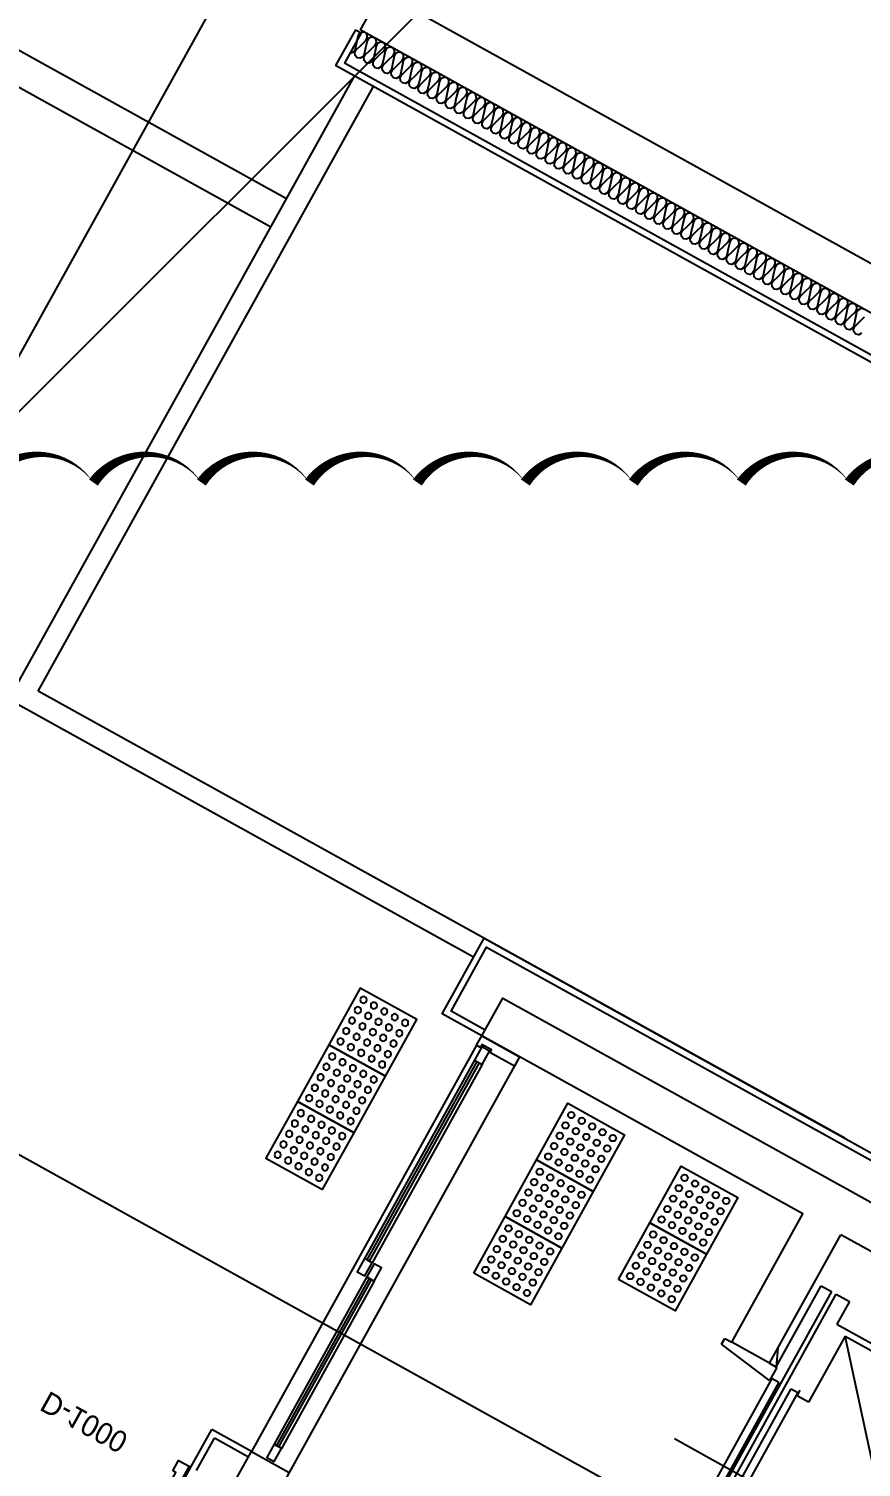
# Model space of a CAD drawing. Header units: millimetres. Extents: x -21000 to 567700, y 435000 to 850800.
# Drawn here: x 258152 to 262007, y 587944 to 594603 of the extents above; entities that cross this region are included whole.
import ezdxf
from ezdxf.enums import TextEntityAlignment as Align
from ezdxf.xclip import XClip

# ---------------------------------------------------------------- set-up
doc = ezdxf.new("R2010")
doc.units = ezdxf.units.MM
doc.header["$LTSCALE"] = 700
doc.header["$XCLIPFRAME"] = 2
doc.linetypes.add('AB_Pbase$0$주차장기둥$0$CEN', pattern=[62, 60, -1, 0, -1])
doc.layers.get('0').update_dxf_attribs({"color": 2})
doc.layers.get('Defpoints').update_dxf_attribs({"color": 171})
for name, color, linetype in [('AB_Pbase$0$AB_site$0$AB_site$0$0-L_pl1', 6, 'Continuous'), ('AB_Pbase$0$ELE5', 5, 'Continuous'), ('AB_Pbase$0$ELE9', 9, 'Continuous'), ('AB_Pbase$0$elev', 6, 'Continuous'), ('AB_Pbase$0$FIN', 6, 'Continuous'), ('AB_Pbase$0$HAT-BR', 5, 'Continuous'), ('AB_Pbase$0$INS', 8, 'Continuous'), ('AB_Pbase$0$WAL', 3, 'Continuous'), ('AB_Pbase$0$WIN', 4, 'Continuous'), ('AB_Pbase$0$WIN1', 1, 'Continuous'), ('AB_Pbase$0$점자블럭', 5, 'Continuous'), ('AB_Pbase$0$주차장기둥$0$CEN_P', 244, 'AB_Pbase$0$주차장기둥$0$CEN')]:
    doc.layers.add(name, color=color, linetype=linetype)
doc.layers.add('AB_Pbase$0$Defponts', color=161, linetype='Continuous', plot=False)
doc.styles.add('AB_Pbase$0$돋움', font='')
doc.styles.add('AB_Pbase$0$울릉도L', font='')
doc.styles.get('AB_Pbase$0$돋움').set_extended_font_data('Dotum')
doc.styles.get('AB_Pbase$0$울릉도L').set_extended_font_data('Dotum')

# ---------------------------------------------------------------- blocks, each defined once
blk = doc.blocks.new('AB_Pbase$0$점자블럭')
at = {"layer": 'AB_Pbase$0$점자블럭', "extrusion": (0, 0, -1)}
blk.add_lwpolyline([(0, 0), (300, 0), (300, 300), (0, 300)], close=True, dxfattribs=at)
at = {"layer": 'AB_Pbase$0$점자블럭', "color": 250}
for centre in [(-260, 260), (-205, 260), (-150, 260), (-95, 260), (-40, 260), (-260, 205), (-205, 205), (-150, 205), (-95, 205), (-40, 205), (-260, 150), (-205, 150), (-150, 150), (-95, 150), (-40, 150), (-260, 95), (-205, 95), (-150, 95), (-95, 95), (-40, 95), (-260, 40), (-205, 40), (-150, 40), (-95, 40), (-40, 40)]:
    blk.add_circle(centre, 15, dxfattribs=at)
blk = doc.blocks.new('AB_Pbase$0$car_rail_13K')
for p, q in [((47.790624, 41.725773), (45.348959, 9.373712)), ((45.348959, -9.373711), (47.790624, -41.725773))]:
    blk.add_line(p, q)
for points in [[(40.363138, 4.75), (26, 4.75), (26, 8), (1, 8), (0, 7), (0, -7), (1, -8), (26, -8), (26, -4.75), (40.363138, -4.75)], [(50.782116, -44.5), (62, -44.5), (62, 44.5), (50.782116, 44.5)]]:
    blk.add_lwpolyline(points)
for centre, radius, start, end in [((40.363138, 9.75), 5, 270, 355.6839719999), ((50.782116, 41.5), 3, 90, 175.6839719999), ((40.363138, -9.75), 5, 4.3160280001, 90), ((50.782116, -41.5), 3, 184.3160280001, 270)]:
    blk.add_arc(centre, radius, start, end)
blk = doc.blocks.new('AB_Pbase$0$A$C1E77784F')
at = {"layer": 'AB_Pbase$0$elev'}
for p, q in [((35, -680), (35, -250)), ((35, -250), (90, -250)), ((90, -250), (90, -2150)), ((115, -250), (185, -250)), ((115, -2150), (115, -250)), ((185, -250), (185, -370)), ((840, -220), (840, -2180)), ((185, -370), (1670, -370)), ((1670, -370), (1670, -2030)), ((1645, -2000), (245, -400)), ((1645, -400), (245, -2000)), ((245, -400), (245, -750)), ((245, -400), (1645, -400)), ((1645, -400), (1645, -2000)), ((0, -600), (35, -680)), ((-237, -710), (-237, -680)), ((-237, -680), (-200, -680)), ((39, -750), (-237, -710)), ((-1, -680), (39, -680)), ((39, -680), (39, -750)), ((185, -750), (185, -720)), ((45, -1665), (45, -735)), ((45, -735), (80, -735)), ((80, -735), (80, -1665)), ((145, -1665), (145, -735)), ((145, -735), (180, -735)), ((180, -735), (180, -1665)), ((245, -750), (185, -750)), ((1800, -1200), (-215, -1200)), ((39, -1650), (-237, -1690)), ((39, -1720), (39, -1650)), ((245, -1650), (185, -1650)), ((185, -1650), (185, -1680)), ((245, -2000), (245, -1650)), ((-237, -1690), (-237, -1720)), ((-237, -1720), (-200, -1720)), ((-1, -1720), (39, -1720)), ((0, -1800), (35, -1720)), ((35, -2150), (35, -1720)), ((80, -1665), (45, -1665)), ((180, -1665), (145, -1665)), ((1670, -2030), (185, -2030)), ((185, -2030), (185, -2150)), ((1645, -2000), (245, -2000)), ((35, -2150), (90, -2150)), ((115, -2150), (185, -2150))]:
    blk.add_line(p, q, dxfattribs=at)
for p, rotation in [((840, -350), 89.99999936946413), ((840, -2050), 269.9999993694635)]:
    blk.add_blockref('AB_Pbase$0$car_rail_13K', p, dxfattribs=dict(at, rotation=rotation))
at = {"layer": 'Defpoints', "style": 'AB_Pbase$0$울릉도L'}
blk.add_text('양방향 elev.', height=200, rotation=90, dxfattribs=at).set_placement((995.2, -1889.6))
blk = doc.blocks.new('AB_Pbase$0$AB_Pbase_지하1층_골조')
for p, q in [((259784.1, 594772.7), (259687.2, 594597.8)), ((265775.3, 591451.7), (259784.1, 594772.7)), ((265503.4, 591373.8), (259687.2, 594597.8)), ((261582.2, 588425.1), (261911.9, 589019.8)), ((263661.1, 588050.2), (261911.9, 589019.8)), ((261582.2, 588425.1), (261407.3, 588522.1))]:
    blk.add_line(p, q)
blk.add_lwpolyline([(261407.3, 588522.1), (261737, 589116.8), (260250.1, 589941), (260347.1, 590115.9), (263758.1, 588225.2)])
blk = doc.blocks.new('AB_Pbase$0$주차장기둥$0$cen 2bl 지하')
at = {"layer": 'AB_Pbase$0$주차장기둥$0$CEN_P', "color": 5}
for p, q in [((-39385.7, 65032.3), (-39385.7, 259360.7)), ((-39385.7, 68883), (119274.2, 68883))]:
    blk.add_line(p, q, dxfattribs=at)
at = {"layer": 'AB_Pbase$0$주차장기둥$0$CEN_P', "color": 54}
blk.add_line((-35584, 84705.3), (-57658.1, 7800.6), dxfattribs=at)
blk = doc.blocks.new('AB_Pbase$0$주차장기둥')
at = {"rotation": 1.99999810188403}
blk.add_blockref('AB_Pbase$0$주차장기둥$0$cen 2bl 지하', (36991.8, -11666.7), dxfattribs=at)
blk = doc.blocks.new('AB_Pbase$0$Door_s_1000')
at = {"layer": 'AB_Pbase$0$Defponts'}
for p, q in [((-10, 100), (-10, 0)), ((1010, 100), (1010, 0))]:
    blk.add_line(p, q, dxfattribs=at)
at = {"layer": 'AB_Pbase$0$WIN'}
for points in [[(40, 100), (80, 100), (80, 1020), (40, 1020)], [(55, 55), (55, 0), (0, 0), (0, 100), (40, 100), (40, 55)], [(945, 55), (945, 0), (1000, 0), (1000, 100), (960, 100), (960, 55)]]:
    blk.add_lwpolyline(points, close=True, dxfattribs=at)
at = {"layer": 'AB_Pbase$0$WIN1'}
blk.add_arc((40, 100), 920, 360, 90, dxfattribs=at)
at = {"layer": 'AB_Pbase$0$Defponts', "style": 'AB_Pbase$0$돋움'}
blk.add_text('D-1000', height=100, rotation=360, dxfattribs=at).set_placement((476.5, 57.9), align=Align.MIDDLE)
blk = doc.blocks.new('AB_Pbase')
at = {"layer": 'AB_Pbase$0$HAT-BR'}
h = blk.add_hatch(dxfattribs=at)
h.set_pattern_fill('ANSI31', color=256, scale=20, angle=145)
h.paths.add_polyline_path([(235929.4, 604527.6), (236063.8, 604661.9), (238153, 602571.6), (240063.6, 606018.4), (240229.8, 605926.3), (238280.5, 602409.7), (237010.4, 601140.3), (237826.9, 600323.4), (237692.5, 600189.1), (236741.7, 601140.4), (238029, 602427)])
h.paths.add_polyline_path([(238632.8, 599517.1), (232550.1, 593437.5), (232684.4, 593303.2), (238767.1, 599382.7)])
h.paths.add_polyline_path([(239573, 598576.4), (244422.5, 593724.3), (238339.7, 587644.8), (238205.4, 587779.2), (244153.8, 593724.4), (239438.6, 598442)])
h.paths.add_polyline_path([(253366.3, 576146.8), (254890.9, 574621.3), (254756.5, 574487), (253231.9, 576012.5)], flags=17)
h.paths.add_polyline_path([(246954.3, 581883.1), (245525.6, 580455.2), (245391.3, 580589.5), (246820, 582017.5)])
h.paths.add_polyline_path([(247173.6, 582371), (252407.6, 587602.2), (252541.9, 587467.8), (247308, 582236.6)])
h.paths.add_polyline_path([(260580.1, 582120.7), (261142.4, 583135.1), (260976.2, 583227.2), (260414, 582212.8)], flags=17)
h.paths.add_polyline_path([(263886.9, 576046.1), (264234.4, 575698.5), (264194.3, 575658.4), (265114.4, 575148.5), (265206.5, 575314.6)])
edge = h.paths.add_edge_path()
edge.add_line((263638.9, 581842.7), (261303.6, 583137.2))
edge.add_line((261303.6, 583137.2), (261395.8, 583303.3))
edge.add_line((261395.8, 583303.3), (265930.7, 580789.6))
edge.add_line((265930.7, 580789.6), (269809.1, 587786.6))
edge.add_line((269809.1, 587786.6), (269975.3, 587694.4))
edge.add_line((269975.3, 587694.4), (266096.8, 580697.5))
edge.add_line((266096.8, 580697.5), (266534.1, 580455.1))
edge.add_line((266534.1, 580455.1), (266442, 580288.9))
edge.add_line((266442, 580288.9), (263805.1, 581750.6))
edge.add_line((263638.9, 581842.7), (262485.1, 579761.3))
edge.add_line((263805.1, 581750.6), (261405.4, 577421.6))
edge.add_line((262393, 579595.1), (259935.3, 580957.4))
edge.add_line((262485.1, 579761.3), (259861.3, 581215.7))
edge.add_line((262393, 579595.1), (261239.3, 577513.7))
edge.add_line((259861.3, 581215.7), (259168.1, 579965.2))
edge.add_line((259334.3, 579873.1), (259168.1, 579965.2))
edge.add_line((259935.3, 580957.4), (259334.3, 579873.1))
edge.add_line((261239.3, 577513.7), (258615.4, 578968.1))
edge.add_line((258615.4, 578968.1), (258523.3, 578802))
edge.add_line((258523.3, 578802), (263739.4, 575910.6))
edge.add_line((263739.4, 575910.6), (263879.2, 576050.4))
edge.add_line((263879.2, 576050.4), (261405.4, 577421.6))
edge = h.paths.add_edge_path()
edge.add_line((273761.7, 610263.5), (273411.9, 610457.4))
edge.add_line((273411.9, 610457.4), (273281, 610221.2))
edge.add_line((273281, 610221.2), (271837.9, 611021.2))
edge.add_line((271837.9, 611021.2), (270579.8, 608751.5))
edge.add_line((270579.8, 608751.5), (267899.1, 610237.5))
edge.add_line((267899.1, 610237.5), (268345.1, 611042.1))
edge.add_line((268345.1, 611042.1), (267907.8, 611284.5))
edge.add_line((267907.8, 611284.5), (267461.8, 610479.9))
edge.add_line((267461.8, 610479.9), (264676.1, 612024))
edge.add_line((264676.1, 612024), (266867.4, 615977.3))
edge.add_line((266867.4, 615977.3), (266701.3, 616069.4))
edge.add_line((266701.3, 616069.4), (265295.3, 613533))
edge.add_line((265295.3, 613533), (264945.5, 613726.9))
edge.add_line((264945.5, 613726.9), (264853.4, 613560.7))
edge.add_line((264853.4, 613560.7), (265203.2, 613366.8))
edge.add_line((265203.2, 613366.8), (264417.8, 611949.9))
edge.add_line((264417.8, 611949.9), (276229.5, 605402.6))
edge.add_line((276229.5, 605402.6), (278088.8, 608756.8))
edge.add_line((278088.8, 608756.8), (278565.5, 608492.5))
edge.add_line((278565.5, 608492.5), (278798.2, 608912.4))
edge.add_line((278798.2, 608912.4), (278719.4, 608956))
edge.add_line((278719.4, 608956), (278578.9, 608702.3))
edge.add_line((278578.9, 608702.3), (278093.4, 608971.4))
edge.add_line((278093.4, 608971.4), (278825.5, 610292.1))
edge.add_line((278825.5, 610292.1), (278746.8, 610335.7))
edge.add_line((278746.8, 610335.7), (278092.3, 609155))
edge.add_line((278092.3, 609155), (277414.5, 609530.7))
edge.add_line((277414.5, 609530.7), (277370.8, 609452))
edge.add_line((277370.8, 609452), (278048.7, 609076.3))
edge.add_line((278048.7, 609076.3), (276155.5, 605660.9))
edge.add_line((276155.5, 605660.9), (275027.2, 606286.3))
edge.add_line((275027.2, 606286.3), (275473.2, 607090.9))
edge.add_line((275473.2, 607090.9), (275394.5, 607134.6))
edge.add_line((275394.5, 607134.6), (274948.5, 606329.9))
edge.add_line((274948.5, 606329.9), (274668.6, 606485.1))
edge.add_line((274668.6, 606485.1), (275114.6, 607289.7))
edge.add_line((275114.6, 607289.7), (275035.9, 607333.3))
edge.add_line((275035.9, 607333.3), (274589.9, 606528.7))
edge.add_line((274589.9, 606528.7), (270746, 608659.4))
edge.add_line((270746, 608659.4), (271911.9, 610762.9))
edge.add_line((271911.9, 610762.9), (273538.7, 609861.1))
edge.add_line((273538.7, 609861.1), (273766.6, 610272.2))
h.paths.add_polyline_path([(249823.9, 630123.9), (248214.6, 631015.9), (248122.5, 630849.7), (249731.8, 629957.7)])
h.paths.add_polyline_path([(264448.6, 621462.8), (264706.6, 621319.7), (264798.7, 621485.9), (263959.1, 621951.3), (263866.9, 621785.1), (264282.4, 621554.9), (263271.6, 619731.3), (263437.7, 619639.2)])
h.paths.add_polyline_path([(269499.6, 619034.5), (268660, 619499.9), (268567.9, 619333.7), (269048.9, 619067.1), (267972.6, 617125.4), (268138.8, 617033.3), (269215.1, 618975), (269407.5, 618868.3)])
h.paths.add_polyline_path([(278950.9, 618872.1), (277573.4, 619635.6), (275440.2, 615787.3), (272265.3, 617547.2), (272173.2, 617381), (274499.7, 616091.4), (273527.6, 614337.8), (273693.8, 614245.7), (274665.9, 615999.3), (276004, 615257.5), (276166.4, 615550.5), (275676.7, 615822), (277647.4, 619377.4), (278858.8, 618705.9)])
h.paths.add_polyline_path([(271683.5, 616497.6), (271517.4, 616589.7), (270492, 614739.9), (270658.2, 614647.8)])
h.paths.add_polyline_path([(266121, 619581), (265095.6, 617731.2), (264929.4, 617823.3), (265954.8, 619673.1)])
h.paths.add_polyline_path([(264405.1, 617124.9), (264497.2, 617291.1), (264296.1, 617402.6), (264203.9, 617236.4)])
edge = h.paths.add_edge_path()
edge.add_line((261140, 623342.4), (261232.1, 623508.6))
edge.add_line((261232.1, 623508.6), (257484.4, 625586))
edge.add_line((257484.4, 625586), (257392.3, 625419.8))
edge.add_line((257392.3, 625419.8), (258756.7, 624663.5))
edge.add_line((258756.7, 624663.5), (257030.8, 621549.9))
edge.add_line((257030.8, 621549.9), (255666.4, 622306.2))
edge.add_line((255666.4, 622306.2), (255622.7, 622227.5))
edge.add_line((255622.7, 622227.5), (256987.1, 621471.2))
edge.add_line((256987.1, 621471.2), (256735, 621016.4))
edge.add_line((256735, 621016.4), (256813.8, 620972.7))
edge.add_line((256813.8, 620972.7), (258835.4, 624619.9))
edge.add_line((258835.4, 624619.9), (261140, 623342.4))
h.paths.add_polyline_path([(252295.3, 623557.4), (252251.7, 623478.7), (252800.5, 623174.5), (252844.1, 623253.2)], flags=17)
h.paths.add_polyline_path([(278024, 614023.5), (278741.6, 615317.9), (277798.7, 613617.1), (277877.5, 613573.4), (278119.7, 614010.5), (279335.4, 613336.6), (279379.1, 613415.3), (278163.4, 614089.2), (278820.3, 615274.3), (278741.6, 615317.9)])
h.paths.add_polyline_path([(276999.8, 611990.1), (277047.9, 611963.4), (276926.7, 611744.8), (276799.9, 611815.1), (277163.5, 612471), (277242.2, 612427.4)], flags=17)
h.paths.add_polyline_path([(275349.5, 612653.4), (275456.1, 612845.8), (275766.5, 612673.7), (275659.8, 612481.3)], flags=17)
h.paths.add_polyline_path([(274915.1, 612859.8), (274748.9, 612952), (274506.5, 612514.6), (274672.7, 612422.5)], flags=17)
h.paths.add_polyline_path([(279024.5, 610867.8), (280144.5, 612888.1), (280223.2, 612844.5), (279103.3, 610824.1)])
h.paths.add_polyline_path([(279601.8, 610547.8), (280721.7, 612568.2), (280800.4, 612524.5), (279680.5, 610504.2)])
edge = h.paths.add_edge_path()
edge.add_line((268115.9, 579441.1), (268710.6, 579111.4))
edge.add_line((268710.6, 579111.4), (268676.7, 579050.2))
edge.add_line((268676.7, 579050.2), (271436.1, 577520.6))
edge.add_line((271436.1, 577520.6), (271470, 577581.9))
edge.add_line((271470, 577581.9), (271528.2, 577686.8))
edge.add_line((271528.2, 577686.8), (268174.1, 579546.1))
edge.add_line((268174.1, 579546.1), (268115.9, 579441.1))
h.paths.add_polyline_path([(252546, 576288.4), (251117.3, 574860.5), (254615.6, 571360.4), (257807.1, 577118), (257640.9, 577210.2), (255736.8, 573775), (255682.7, 573829.2), (255548.3, 573694.9), (255641, 573602.1), (254521.2, 571582.1), (251315.3, 574789.7), (252680.4, 576154.1)])
h.paths.add_polyline_path([(254748.7, 622094.5), (254457.8, 621569.8), (254624, 621477.7), (254914.9, 622002.4)], flags=17)
h.paths.add_polyline_path([(260390.1, 620339.5), (260224, 620431.6), (261377.8, 622513.2), (261544, 622421.1)])
h.paths.add_polyline_path([(246694.2, 601788.4), (244262.8, 603136.2), (244354.9, 603302.4), (246786.3, 601954.6)])
h.paths.add_polyline_path([(264513.8, 616681.6), (263362.4, 614604.4), (263948.4, 614279.6), (263856.3, 614113.4), (262500.6, 614864.9), (262592.7, 615031.1), (263196.2, 614696.5), (264347.6, 616773.8)])
h.paths.add_polyline_path([(251505.8, 616203), (251413.7, 616036.9), (267384.3, 607184.2), (267476.4, 607350.4)])
h.paths.add_polyline_path([(271057.7, 605148), (274188.8, 603412.4), (272429, 600237.5), (270189.9, 601478.7), (270097.8, 601312.5), (274624, 598803.6), (274716.1, 598969.8), (272595.1, 600145.4), (274355, 603320.3), (277464.3, 601596.8), (270405.5, 588862.3), (265870.5, 591376.1), (265778.4, 591209.9), (270479.5, 588604), (277722.6, 601670.9), (271149.8, 605314.2)])
h.paths.add_polyline_path([(255481.8, 630440.5), (255389.7, 630274.4), (255792, 630051.4), (254296.4, 627353.1), (254375.1, 627309.5), (255870.8, 630007.7), (258726.4, 628424.8), (257230.8, 625726.6), (257396.9, 625634.5), (258984.7, 628498.9)])
h.paths.add_polyline_path([(252754.7, 624571.9), (253714.6, 626303.6), (253793.4, 626260), (252833.4, 624528.2)])
h.paths.add_polyline_path([(271454, 617733.9), (271546.1, 617900.1), (271143.9, 618123.1), (271051.8, 617956.9)])
h.paths.add_polyline_path([(274129.6, 612597.8), (274173.2, 612676.5), (272975, 613340.7), (272679.2, 612807.2), (272845.4, 612715.1), (273097.5, 613169.9)], flags=17)
h.paths.add_polyline_path([(261119, 615848), (261285.2, 615755.9), (262691.1, 618292.3), (262525, 618384.4)])
h.paths.add_polyline_path([(261302.7, 615746.2), (261210.6, 615580), (261503.6, 615417.6), (261595.7, 615583.7)], flags=17)
h.paths.add_polyline_path([(260779.6, 615235.7), (260945.8, 615143.6), (260407.7, 614172.8), (247559.5, 621294.6), (247428.3, 621367.4), (245110.6, 622652.1), (245202.7, 622818.3), (246042.3, 622352.9), (246488.4, 623157.5), (246654.5, 623065.4), (246208.5, 622260.8), (248062.7, 621233), (249400.8, 623646.9), (248952.5, 623895.4), (248996.2, 623974.1), (249984.5, 623426.3), (249940.9, 623347.5), (249479.5, 623603.3), (248141.4, 621189.3), (250017.5, 620149.4), (251359.6, 622570.7), (250948.5, 622798.5), (250988.1, 622869.9), (251939.3, 622342.7), (251895.6, 622264), (251434.3, 622519.7), (250096.2, 620105.8), (252811.9, 618600.4), (253257.9, 619405.1), (253336.6, 619361.5), (252890.6, 618556.8), (253257.9, 618353.2), (254159.7, 619980), (253792.3, 620183.6), (253676, 619973.7), (253597.3, 620017.3), (253905.1, 620572.7), (254071.3, 620480.6), (253971.9, 620301.3), (254627.9, 619937.7), (254535.8, 619771.5), (254238.4, 619936.4), (253336.7, 618309.6), (254613.6, 617601.7), (255607.5, 619394.7), (255773.6, 619302.6), (254779.8, 617509.6), (260333.6, 614431.1)])
h.paths.add_polyline_path([(251257.3, 624727.3), (251091.2, 624819.4), (250887.5, 624452.1), (248071, 626013.3), (247978.9, 625847.1), (247979.1, 625847), (246827.7, 623769.8), (246993.9, 623677.6), (248145.3, 625754.9), (251552, 623866.5), (251644.1, 624032.7), (251053.7, 624359.9)])
h.paths.add_polyline_path([(239278.8, 608614.4), (239444.9, 608522.3), (239503.1, 608627.2), (240058.5, 608319.4), (240150.6, 608485.5), (239595.2, 608793.4), (239937, 609410), (239416.6, 609698.5), (239373, 609619.7), (239727.2, 609423.4)], flags=17)
h.paths.add_polyline_path([(249096, 617321.6), (249188.1, 617487.8), (246328.1, 619073.1), (246196.9, 619145.8), (244727.6, 619960.3), (244635.4, 619794.1)])
h.paths.add_polyline_path([(244912.1, 609773.6), (245004.2, 609939.8), (238523.3, 613532.3), (235245.5, 607619), (234042, 606416.1), (235434.6, 605022.7), (235569, 605157.1), (234240, 606486.8), (235318, 607564.2), (236122.2, 609014.9), (238706.7, 607582.3), (238270.4, 606795.2), (238991.9, 606395.2), (239084, 606561.4), (238528.6, 606869.2), (239047.4, 607805.1), (238881.2, 607897.2), (238798.8, 607748.5), (238357.1, 607993.3), (239086.7, 609309.6), (239008, 609353.3), (238278.4, 608037), (236214.3, 609181.1), (238509.9, 613322.4), (242795.5, 610946.9), (241038.1, 607776.4), (241204.2, 607684.3), (242961.7, 610854.8)])
h.paths.add_polyline_path([(254770.9, 631457.8), (254937, 631365.6), (255145.7, 631742.1), (254979.5, 631834.2)])
h.paths.add_polyline_path([(254539.5, 630648.5), (254373.3, 630740.6), (254143, 630325.1), (253548.3, 630654.8), (253504.7, 630576.1), (254099.4, 630246.4), (253042.5, 628339.7), (251765.6, 629047.6), (252822.5, 630954.2), (252848.7, 630939.7), (252892.3, 631018.4), (252787.4, 631076.6), (251686.9, 629091.2), (250436.1, 629784.5), (250344, 629618.3), (251594.7, 628925), (250494.2, 626939.6), (250599.2, 626881.5), (250642.8, 626960.2), (250616.6, 626974.7), (251673.5, 628881.4), (252950.4, 628173.6), (251893.5, 626266.9), (251298.8, 626596.6), (251255.1, 626517.9), (251849.9, 626188.2), (251488.7, 625536.6), (251654.9, 625444.5)])
at = {"layer": 'AB_Pbase$0$AB_site$0$AB_site$0$0-L_pl1'}
for p, q in [((259345.1, 593815.6), (246461.9, 600956.8)), ((259272.3, 593684.4), (246389.2, 600825.6))]:
    blk.add_line(p, q, dxfattribs=at)
at = {"layer": 'AB_Pbase$0$ELE5'}
for p, q in [((258060.3, 591497.8), (259660.2, 594384.1)), ((258196.3, 591536.8), (259747.6, 594335.6)), ((260211.9, 590305.2), (258060.3, 591497.8)), ((261930.9, 589466.7), (258196.3, 591536.8))]:
    blk.add_line(p, q, dxfattribs=at)
at = {"layer": 'AB_Pbase$0$ELE9'}
for p, q in [((260225.9, 589897.3), (259183.5, 588016.8)), ((260425, 589844), (259358.5, 587919.9)), ((260216.2, 589828.3), (259707.2, 588909.9)), ((260251.2, 589808.9), (259742.2, 588890.5)), ((259717, 588824.5), (259287.9, 588050.4)), ((259752, 588805.1), (259322.9, 588031))]:
    blk.add_line(p, q, dxfattribs=at)
at = {"layer": 'AB_Pbase$0$FIN'}
for p, q in [((259664.8, 594598.7), (259572.7, 594432.5)), ((259691.1, 594584.2), (259613.5, 594444.2)), ((259664.8, 594598.7), (259691.1, 594584.2)), ((265231.5, 591295.8), (259572.7, 594432.5)), ((265272.3, 591307.5), (259613.5, 594444.2)), ((258902.9, 587943.7), (258999.9, 588118.6)), ((259183.5, 588016.8), (258999.9, 588118.6)), ((258929.1, 587929.2), (259011.6, 588077.9)), ((259169, 587990.6), (259011.6, 588077.9))]:
    blk.add_line(p, q, dxfattribs=at)
for points in [[(260250.1, 589941), (260066.4, 590042.8), (260260.4, 590392.6), (263680.1, 588497), (265231.5, 591295.8)], [(260264.7, 589967.2), (260107.2, 590054.5), (260272.1, 590351.9), (263691.8, 588456.3), (265272.3, 591307.5)]]:
    blk.add_lwpolyline(points, dxfattribs=at)
at = {"layer": 'AB_Pbase$0$INS'}
for points in [[(262007.7, 593193.5), (261995.6, 593186.5), (261981.7, 593188.7), (261972.5, 593199.3), (261971, 593213.8), (261977.4, 593225.4), (261999.8, 593247.3), (262022.2, 593269.1)], [(262018.9, 593305.3), (262005, 593307.5), (261991.9, 593301), (261985.5, 593289.5), (261978.8, 593258.9), (261972.1, 593228.3), (261965.7, 593216.8), (261953.6, 593209.7), (261939.8, 593211.9), (261930.5, 593222.5), (261929, 593237.1), (261935.4, 593248.7), (261957.8, 593270.5), (261980.2, 593292.4), (261986.6, 593304), (261986.2, 593317.9), (261976.9, 593328.5), (261963.1, 593330.7), (261949.9, 593324.3), (261943.5, 593312.8), (261936.8, 593282.2), (261930.2, 593251.6), (261923.8, 593240), (261911.6, 593233), (261897.8, 593235.2), (261888.6, 593245.8), (261887, 593260.4), (261893.4, 593271.9), (261915.8, 593293.8), (261938.3, 593315.7), (261944.7, 593327.2), (261944.2, 593341.2), (261935, 593351.8), (261921.1, 593354), (261907.9, 593347.6), (261901.5, 593336), (261894.8, 593305.4), (261888.2, 593274.8), (261881.8, 593263.3), (261869.7, 593256.3), (261855.8, 593258.5), (261846.6, 593269.1), (261845, 593283.7), (261851.4, 593295.2), (261873.9, 593317.1), (261896.3, 593339), (261902.7, 593350.5), (261902.2, 593364.5), (261893, 593375.1), (261879.1, 593377.3), (261865.9, 593370.9), (261859.5, 593359.3), (261852.9, 593328.7), (261846.2, 593298.1), (261839.8, 593286.6), (261827.7, 593279.6), (261813.8, 593281.8), (261804.6, 593292.4), (261803.1, 593306.9), (261809.5, 593318.5), (261831.9, 593340.3), (261854.3, 593362.2), (261860.7, 593373.8), (261860.2, 593387.8), (261851, 593398.3), (261837.1, 593400.6), (261824, 593394.1), (261817.6, 593382.6), (261810.9, 593352), (261804.2, 593321.4), (261797.8, 593309.8), (261785.7, 593302.8), (261771.8, 593305), (261762.6, 593315.6), (261761.1, 593330.2), (261767.5, 593341.7), (261789.9, 593363.6), (261812.3, 593385.5), (261818.7, 593397), (261818.2, 593411), (261809, 593421.6), (261795.1, 593423.8), (261782, 593417.4), (261775.6, 593405.9), (261768.9, 593375.3), (261762.2, 593344.7), (261755.8, 593333.1), (261743.7, 593326.1), (261729.8, 593328.3), (261720.6, 593338.9), (261719.1, 593353.5), (261725.5, 593365), (261747.9, 593386.9), (261770.3, 593408.8), (261776.7, 593420.3), (261776.2, 593434.3), (261767, 593444.9), (261753.2, 593447.1), (261740, 593440.7), (261733.6, 593429.1), (261726.9, 593398.5), (261720.2, 593367.9), (261713.8, 593356.4), (261701.7, 593349.4), (261687.9, 593351.6), (261678.6, 593362.2), (261677.1, 593376.7), (261683.5, 593388.3), (261705.9, 593410.2), (261728.3, 593432), (261734.7, 593443.6), (261734.3, 593457.6), (261725, 593468.2), (261711.2, 593470.4), (261698, 593463.9), (261691.6, 593452.4), (261684.9, 593421.8), (261678.3, 593391.2), (261671.9, 593379.6), (261659.8, 593372.6), (261645.9, 593374.8), (261636.7, 593385.4), (261635.1, 593400), (261641.5, 593411.6), (261663.9, 593433.4), (261686.4, 593455.3), (261692.8, 593466.8), (261692.3, 593480.8), (261683.1, 593491.4), (261669.2, 593493.6), (261656, 593487.2), (261649.6, 593475.7), (261643, 593445.1), (261636.3, 593414.5), (261629.9, 593402.9), (261617.8, 593395.9), (261603.9, 593398.1), (261594.7, 593408.7), (261593.1, 593423.3), (261599.5, 593434.8), (261622, 593456.7), (261644.4, 593478.6), (261650.8, 593490.1), (261650.3, 593504.1), (261641.1, 593514.7), (261627.2, 593516.9), (261614, 593510.5), (261607.6, 593498.9), (261601, 593468.3), (261594.3, 593437.7), (261587.9, 593426.2), (261575.8, 593419.2), (261561.9, 593421.4), (261552.7, 593432), (261551.2, 593446.6), (261557.6, 593458.1), (261580, 593480), (261602.4, 593501.8), (261608.8, 593513.4), (261608.3, 593527.4), (261599.1, 593538), (261585.2, 593540.2), (261572.1, 593533.8), (261565.7, 593522.2), (261559, 593491.6), (261552.3, 593461), (261545.9, 593449.5), (261533.8, 593442.5), (261519.9, 593444.7), (261510.7, 593455.3), (261509.2, 593469.8), (261515.6, 593481.4), (261538, 593503.2), (261560.4, 593525.1), (261566.8, 593536.7), (261566.3, 593550.6), (261557.1, 593561.2), (261543.2, 593563.4), (261530.1, 593557), (261523.7, 593545.5), (261517, 593514.9), (261510.3, 593484.3), (261503.9, 593472.7), (261491.8, 593465.7), (261478, 593467.9), (261468.7, 593478.5), (261467.2, 593493.1), (261473.6, 593504.6), (261496, 593526.5), (261518.4, 593548.4), (261524.8, 593559.9), (261524.4, 593573.9), (261515.1, 593584.5), (261501.3, 593586.7), (261488.1, 593580.3), (261481.7, 593568.8), (261475, 593538.1), (261468.4, 593507.5), (261462, 593496), (261449.8, 593489), (261436, 593491.2), (261426.8, 593501.8), (261425.2, 593516.4), (261431.6, 593527.9), (261454, 593549.8), (261476.5, 593571.7), (261482.9, 593583.2), (261482.4, 593597.2), (261473.2, 593607.8), (261459.3, 593610), (261446.1, 593603.6), (261439.7, 593592), (261433, 593561.4), (261426.4, 593530.8), (261420, 593519.3), (261407.9, 593512.3), (261394, 593514.5), (261384.8, 593525.1), (261383.2, 593539.6), (261389.6, 593551.2), (261412.1, 593573.1), (261434.5, 593594.9), (261440.9, 593606.5), (261440.4, 593620.5), (261431.2, 593631.1), (261417.3, 593633.3), (261404.1, 593626.8), (261397.7, 593615.3), (261391.1, 593584.7), (261384.4, 593554.1), (261378, 593542.5), (261365.9, 593535.5), (261352, 593537.7), (261342.8, 593548.3), (261341.3, 593562.9), (261347.7, 593574.5), (261370.1, 593596.3), (261392.5, 593618.2), (261398.9, 593629.7), (261398.4, 593643.7), (261389.2, 593654.3), (261375.3, 593656.5), (261362.2, 593650.1), (261355.8, 593638.6), (261349.1, 593608), (261342.4, 593577.4), (261336, 593565.8), (261323.9, 593558.8), (261310, 593561), (261300.8, 593571.6), (261299.3, 593586.2), (261305.7, 593597.7), (261328.1, 593619.6), (261350.5, 593641.5), (261356.9, 593653), (261356.4, 593667), (261347.2, 593677.6), (261333.3, 593679.8), (261320.2, 593673.4), (261313.8, 593661.8), (261307.1, 593631.2), (261300.4, 593600.6), (261294, 593589.1), (261281.9, 593582.1), (261268, 593584.3), (261258.8, 593594.9), (261257.3, 593609.4), (261263.7, 593621), (261286.1, 593642.9), (261308.5, 593664.7), (261314.9, 593676.3), (261314.4, 593690.3), (261305.2, 593700.9), (261291.4, 593703.1), (261278.2, 593696.6), (261271.8, 593685.1), (261265.1, 593654.5), (261258.4, 593623.9), (261252, 593612.4), (261239.9, 593605.4), (261226.1, 593607.6), (261216.8, 593618.1), (261215.3, 593632.7), (261221.7, 593644.3), (261244.1, 593666.1), (261266.5, 593688), (261272.9, 593699.6), (261272.5, 593713.5), (261263.2, 593724.1), (261249.4, 593726.3), (261236.2, 593719.9), (261229.8, 593708.4), (261223.1, 593677.8), (261216.5, 593647.2), (261210.1, 593635.6), (261198, 593628.6), (261184.1, 593630.8), (261174.9, 593641.4), (261173.3, 593656), (261179.7, 593667.5), (261202.1, 593689.4), (261224.6, 593711.3), (261231, 593722.8), (261230.5, 593736.8), (261221.3, 593747.4), (261207.4, 593749.6), (261194.2, 593743.2), (261187.8, 593731.6), (261181.2, 593701), (261174.5, 593670.4), (261168.1, 593658.9), (261156, 593651.9), (261142.1, 593654.1), (261132.9, 593664.7), (261131.4, 593679.3), (261137.8, 593690.8), (261160.2, 593712.7), (261182.6, 593734.6), (261189, 593746.1), (261188.5, 593760.1), (261179.3, 593770.7), (261165.4, 593772.9), (261152.2, 593766.5), (261145.8, 593754.9), (261139.2, 593724.3), (261132.5, 593693.7), (261126.1, 593682.2), (261114, 593675.2), (261100.1, 593677.4), (261090.9, 593688), (261089.4, 593702.5), (261095.8, 593714.1), (261118.2, 593736), (261140.6, 593757.8), (261147, 593769.4), (261146.5, 593783.4), (261137.3, 593794), (261123.4, 593796.2), (261110.3, 593789.7), (261103.9, 593778.2), (261097.2, 593747.6), (261090.5, 593717), (261084.1, 593705.4), (261072, 593698.4), (261058.1, 593700.6), (261048.9, 593711.2), (261047.4, 593725.8), (261053.8, 593737.3), (261076.2, 593759.2), (261098.6, 593781.1), (261105, 593792.6), (261104.5, 593806.6), (261095.3, 593817.2), (261081.4, 593819.4), (261068.3, 593813), (261061.9, 593801.5), (261055.2, 593770.9), (261048.5, 593740.3), (261042.1, 593728.7), (261030, 593721.7), (261016.2, 593723.9), (261006.9, 593734.5), (261005.4, 593749.1), (261011.8, 593760.6), (261034.2, 593782.5), (261056.6, 593804.4), (261063, 593815.9), (261062.6, 593829.9), (261053.3, 593840.5), (261039.5, 593842.7), (261026.3, 593836.3), (261019.9, 593824.7), (261013.2, 593794.1), (261006.6, 593763.5), (261000.2, 593752), (260988, 593745), (260974.2, 593747.2), (260965, 593757.8), (260963.4, 593772.3), (260969.8, 593783.9), (260992.2, 593805.8), (261014.7, 593827.6), (261021.1, 593839.2), (261020.6, 593853.2), (261011.4, 593863.8), (260997.5, 593866), (260984.3, 593859.5), (260977.9, 593848), (260971.2, 593817.4), (260964.6, 593786.8), (260958.2, 593775.3), (260946.1, 593768.2), (260932.2, 593770.4), (260923, 593781), (260921.4, 593795.6), (260927.8, 593807.2), (260950.3, 593829), (260972.7, 593850.9), (260979.1, 593862.5), (260978.6, 593876.4), (260969.4, 593887), (260955.5, 593889.2), (260942.3, 593882.8), (260935.9, 593871.3), (260929.3, 593840.7), (260922.6, 593810.1), (260916.2, 593798.5), (260904.1, 593791.5), (260890.2, 593793.7), (260881, 593804.3), (260879.5, 593818.9), (260885.9, 593830.4), (260908.3, 593852.3), (260930.7, 593874.2), (260937.1, 593885.7), (260936.6, 593899.7), (260927.4, 593910.3), (260913.5, 593912.5), (260900.4, 593906.1), (260894, 593894.5), (260887.3, 593863.9), (260880.6, 593833.3), (260874.2, 593821.8), (260862.1, 593814.8), (260848.2, 593817), (260839, 593827.6), (260837.5, 593842.2), (260843.9, 593853.7), (260866.3, 593875.6), (260888.7, 593897.5), (260895.1, 593909), (260894.6, 593923), (260885.4, 593933.6), (260871.5, 593935.8), (260858.4, 593929.4), (260852, 593917.8), (260845.3, 593887.2), (260838.6, 593856.6), (260832.2, 593845.1), (260820.1, 593838.1), (260806.2, 593840.3), (260797, 593850.9), (260795.5, 593865.4), (260801.9, 593877), (260824.3, 593898.8), (260846.7, 593920.7), (260853.1, 593932.3), (260852.6, 593946.3), (260843.4, 593956.9), (260829.6, 593959.1), (260816.4, 593952.6), (260810, 593941.1), (260803.3, 593910.5), (260796.6, 593879.9), (260790.2, 593868.3), (260778.1, 593861.3), (260764.3, 593863.5), (260755, 593874.1), (260753.5, 593888.7), (260759.9, 593900.2), (260782.3, 593922.1), (260804.7, 593944), (260811.1, 593955.5), (260810.7, 593969.5), (260801.4, 593980.1), (260787.6, 593982.3), (260774.4, 593975.9), (260768, 593964.4), (260761.3, 593933.8), (260754.7, 593903.2), (260748.3, 593891.6), (260736.2, 593884.6), (260722.3, 593886.8), (260713.1, 593897.4), (260711.5, 593912), (260717.9, 593923.5), (260740.3, 593945.4), (260762.8, 593967.3), (260769.2, 593978.8), (260768.7, 593992.8), (260759.5, 594003.4), (260745.6, 594005.6), (260732.4, 593999.2), (260726, 593987.6), (260719.4, 593957), (260712.7, 593926.4), (260706.3, 593914.9), (260694.2, 593907.9), (260680.3, 593910.1), (260671.1, 593920.7), (260669.6, 593935.2), (260676, 593946.8), (260698.4, 593968.7), (260720.8, 593990.5), (260727.2, 594002.1), (260726.7, 594016.1), (260717.5, 594026.7), (260703.6, 594028.9), (260690.4, 594022.4), (260684, 594010.9), (260677.4, 593980.3), (260670.7, 593949.7), (260664.3, 593938.1), (260652.2, 593931.1), (260638.3, 593933.3), (260629.1, 593943.9), (260628.6, 593957.9), (260635, 593969.5), (260657.4, 593991.3), (260679.9, 594013.2), (260686.3, 594024.8), (260684.7, 594039.3), (260675.5, 594049.9), (260661.6, 594052.1), (260649.5, 594045.1), (260643.1, 594033.6), (260636.4, 594003), (260629.8, 593972.4), (260623.4, 593960.8), (260610.2, 593954.4), (260596.3, 593956.6), (260587.1, 593967.2), (260586.6, 593981.2), (260593, 593992.7), (260615.5, 594014.6), (260637.9, 594036.5), (260644.3, 594048), (260642.7, 594062.6), (260633.5, 594073.2), (260619.6, 594075.4), (260607.5, 594068.4), (260601.1, 594056.9), (260594.5, 594026.3), (260587.8, 593995.7), (260581.4, 593984.1), (260568.2, 593977.7), (260554.4, 593979.9), (260545.1, 593990.5), (260544.7, 594004.5), (260551.1, 594016), (260573.5, 594037.9), (260595.9, 594059.8), (260602.3, 594071.3), (260600.8, 594085.9), (260591.5, 594096.5), (260577.7, 594098.7), (260565.6, 594091.7), (260559.2, 594080.1), (260552.5, 594049.5), (260545.8, 594018.9), (260539.4, 594007.4), (260526.2, 594001), (260512.4, 594003.2), (260503.2, 594013.8), (260502.7, 594027.7), (260509.1, 594039.3), (260531.5, 594061.2), (260553.9, 594083), (260560.3, 594094.6), (260558.8, 594109.1), (260549.6, 594119.7), (260535.7, 594121.9), (260523.6, 594114.9), (260517.2, 594103.4), (260510.5, 594072.8), (260503.8, 594042.2), (260497.4, 594030.6), (260484.3, 594024.2), (260470.4, 594026.4), (260461.2, 594037), (260460.7, 594051), (260467.1, 594062.6), (260489.5, 594084.4), (260511.9, 594106.3), (260518.3, 594117.9), (260516.8, 594132.4), (260507.6, 594143), (260493.7, 594145.2), (260481.6, 594138.2), (260475.2, 594126.7), (260468.5, 594096.1), (260461.8, 594065.5), (260455.4, 594053.9), (260442.3, 594047.5), (260428.4, 594049.7), (260419.2, 594060.3), (260418.7, 594074.3), (260425.1, 594085.8), (260447.5, 594107.7), (260469.9, 594129.6), (260476.3, 594141.1), (260474.8, 594155.7), (260465.6, 594166.3), (260451.7, 594168.5), (260439.6, 594161.5), (260433.2, 594149.9), (260426.5, 594119.3), (260419.9, 594088.7), (260413.5, 594077.2), (260400.3, 594070.8), (260386.4, 594073), (260377.2, 594083.6), (260376.7, 594097.6), (260383.1, 594109.1), (260405.5, 594131), (260428, 594152.8), (260434.4, 594164.4), (260432.8, 594179), (260423.6, 594189.6), (260409.7, 594191.8), (260397.6, 594184.8), (260391.2, 594173.2), (260384.6, 594142.6), (260377.9, 594112), (260371.5, 594100.5), (260358.3, 594094), (260344.4, 594096.2), (260335.2, 594106.8), (260334.7, 594120.8), (260341.1, 594132.4), (260363.6, 594154.2), (260386, 594176.1), (260392.4, 594187.7), (260390.8, 594202.2), (260381.6, 594212.8), (260367.8, 594215), (260355.6, 594208), (260349.2, 594196.5), (260342.6, 594165.9), (260335.9, 594135.3), (260329.5, 594123.7), (260316.3, 594117.3), (260302.5, 594119.5), (260293.2, 594130.1), (260292.8, 594144.1), (260299.2, 594155.6), (260321.6, 594177.5), (260344, 594199.4), (260350.4, 594210.9), (260348.9, 594225.5), (260339.6, 594236.1), (260325.8, 594238.3), (260313.7, 594231.3), (260307.3, 594219.8), (260300.6, 594189.2), (260293.9, 594158.5), (260287.5, 594147), (260274.4, 594140.6), (260260.5, 594142.8), (260251.3, 594153.4), (260250.8, 594167.4), (260257.2, 594178.9), (260279.6, 594200.8), (260302, 594222.7), (260308.4, 594234.2), (260306.9, 594248.8), (260297.7, 594259.4), (260283.8, 594261.6), (260271.7, 594254.6), (260265.3, 594243), (260258.6, 594212.4), (260251.9, 594181.8), (260245.5, 594170.3), (260232.4, 594163.9), (260218.5, 594166.1), (260209.3, 594176.7), (260208.8, 594190.6), (260215.2, 594202.2), (260237.6, 594224.1), (260260, 594245.9), (260266.4, 594257.5), (260264.9, 594272), (260255.7, 594282.6), (260241.8, 594284.8), (260229.7, 594277.8), (260223.3, 594266.3), (260216.6, 594235.7), (260210, 594205.1), (260203.6, 594193.5), (260190.4, 594187.1), (260176.5, 594189.3), (260167.3, 594199.9), (260166.8, 594213.9), (260173.2, 594225.5), (260195.6, 594247.3), (260218.1, 594269.2), (260224.5, 594280.7), (260222.9, 594295.3), (260213.7, 594305.9), (260199.8, 594308.1), (260187.7, 594301.1), (260181.3, 594289.6), (260174.6, 594259), (260168, 594228.4), (260161.6, 594216.8), (260148.4, 594210.4), (260134.5, 594212.6), (260125.3, 594223.2), (260123.8, 594237.8), (260130.2, 594249.3), (260152.6, 594271.2), (260175, 594293.1), (260181.4, 594304.6), (260180.9, 594318.6), (260171.7, 594329.2), (260157.9, 594331.4), (260144.7, 594325), (260138.3, 594313.4), (260131.6, 594282.8), (260124.9, 594252.2), (260118.5, 594240.7), (260106.4, 594233.7), (260092.6, 594235.9), (260083.3, 594246.5), (260081.8, 594261), (260088.2, 594272.6), (260110.6, 594294.5), (260133, 594316.3), (260139.4, 594327.9), (260139, 594341.9), (260129.7, 594352.5), (260115.9, 594354.7), (260102.7, 594348.2), (260096.3, 594336.7), (260089.6, 594306.1), (260083, 594275.5), (260076.6, 594263.9), (260064.4, 594256.9), (260050.6, 594259.1), (260041.4, 594269.7), (260039.8, 594284.3), (260046.2, 594295.8), (260068.6, 594317.7), (260091.1, 594339.6), (260097.5, 594351.1), (260097, 594365.1), (260087.8, 594375.7), (260073.9, 594377.9), (260060.7, 594371.5), (260054.3, 594360), (260047.6, 594329.4), (260041, 594298.8), (260034.6, 594287.2), (260022.5, 594280.2), (260008.6, 594282.4), (259999.4, 594293), (259997.8, 594307.6), (260004.2, 594319.1), (260026.7, 594341), (260049.1, 594362.9), (260055.5, 594374.4), (260055, 594388.4), (260045.8, 594399), (260031.9, 594401.2), (260018.7, 594394.8), (260012.3, 594383.2), (260005.7, 594352.6), (259999, 594322), (259992.6, 594310.5), (259980.5, 594303.5), (259966.6, 594305.7), (259957.4, 594316.3), (259955.9, 594330.8), (259962.3, 594342.4), (259984.7, 594364.3), (260007.1, 594386.1), (260013.5, 594397.7), (260013, 594411.7), (260003.8, 594422.3), (259989.9, 594424.5), (259976.8, 594418), (259970.4, 594406.5), (259963.7, 594375.9), (259957, 594345.3), (259950.6, 594333.8), (259938.5, 594326.7), (259924.6, 594328.9), (259915.4, 594339.5), (259913.9, 594354.1), (259920.3, 594365.7), (259942.7, 594387.5), (259965.1, 594409.4), (259971.5, 594421), (259971, 594434.9), (259961.8, 594445.5), (259947.9, 594447.7), (259934.8, 594441.3), (259928.4, 594429.8), (259921.7, 594399.2), (259915, 594368.6), (259908.6, 594357), (259896.5, 594350), (259882.6, 594352.2), (259873.4, 594362.8), (259871.9, 594377.4), (259878.3, 594388.9), (259900.7, 594410.8), (259923.1, 594432.7), (259929.5, 594444.2), (259929, 594458.2), (259919.8, 594468.8), (259906, 594471), (259892.8, 594464.6), (259886.4, 594453), (259879.7, 594422.4), (259873.1, 594391.8), (259866.7, 594380.3), (259854.5, 594373.3), (259840.7, 594375.5), (259831.4, 594386.1), (259829.9, 594400.7), (259836.3, 594412.2), (259858.7, 594434.1), (259881.1, 594456), (259887.5, 594467.5), (259887.1, 594481.5), (259877.8, 594492.1), (259864, 594494.3), (259850.8, 594487.9), (259844.4, 594476.3), (259837.7, 594445.7), (259831.1, 594415.1), (259824.7, 594403.6), (259812.6, 594396.6), (259798.7, 594398.8), (259789.5, 594409.4), (259787.9, 594423.9), (259794.3, 594435.5), (259816.8, 594457.3), (259839.2, 594479.2), (259845.6, 594490.8), (259845.1, 594504.8), (259835.9, 594515.4), (259822, 594517.6), (259808.8, 594511.1), (259802.4, 594499.6), (259795.8, 594469), (259789.1, 594438.4), (259782.7, 594426.8), (259770.6, 594419.8), (259756.7, 594422), (259747.5, 594432.6), (259746, 594447.2), (259752.4, 594458.7), (259774.8, 594480.6), (259797.2, 594502.5), (259803.6, 594514), (259803.1, 594528), (259793.9, 594538.6), (259780, 594540.8), (259766.8, 594534.4), (259760.5, 594522.9), (259753.8, 594492.3), (259747.1, 594461.7), (259740.7, 594450.1), (259728.6, 594443.1), (259714.7, 594445.3), (259705.5, 594455.9), (259704, 594470.5), (259710.4, 594482), (259732.8, 594503.9), (259755.2, 594525.8), (259761.6, 594537.3), (259761.1, 594551.3), (259751.9, 594561.9), (259738, 594564.1), (259724.9, 594557.7), (259718.5, 594546.1), (259711.8, 594515.5), (259705.1, 594484.9), (259698.7, 594473.4), (259686.6, 594466.4), (259672.7, 594468.6), (259663.5, 594479.2), (259662, 594493.7), (259668.4, 594505.3), (259690.8, 594527.2), (259713.2, 594549), (259719.6, 594560.6), (259719.1, 594574.6), (259709.9, 594585.2), (259696.1, 594587.4), (259682.9, 594580.9), (259676.5, 594569.4), (259669.8, 594538.8), (259663.1, 594508.2), (259656.7, 594496.6), (259644.6, 594489.6), (259639.1, 594490.5)]]:
    blk.add_lwpolyline(points, dxfattribs=at)
at = {"layer": 'AB_Pbase$0$WIN'}
for p, q in [((259719.5, 588903.1), (260228.5, 589821.5)), ((259730, 588897.3), (260239, 589815.6)), ((259718.7, 588903.5), (259735.1, 588894.4)), ((259300.2, 588043.6), (259729.3, 588817.6)), ((259310.7, 588037.8), (259739.8, 588811.8)), ((259724.1, 588820.5), (259740.6, 588811.4)), ((259295.1, 588046.5), (259311.5, 588037.4))]:
    blk.add_line(p, q, dxfattribs=at)
for points in [[(260216.2, 589828.3), (260251.2, 589808.9), (260285.2, 589870.1), (260250.2, 589889.5), (260216.2, 589828.3)], [(259717, 588824.5), (259752, 588805.1), (259785.9, 588866.3), (259750.9, 588885.7), (259717, 588824.5)]]:
    blk.add_lwpolyline(points, dxfattribs=at)
for points in [[(260287.1, 589863.3), (260294.4, 589876.4), (260250.6, 589900.7), (260243.4, 589887.6), (260225.9, 589897.3), (260250.1, 589941), (260425, 589844), (260400.8, 589800.3)], [(259707.2, 588909.9), (259673.2, 588848.7), (259708.2, 588829.3), (259742.2, 588890.5)], [(259287.9, 588050.4), (259254, 587989.2), (259289, 587969.8), (259322.9, 588031)], [(259086.6, 587841.9), (259183.5, 588016.8), (259358.5, 587919.9), (259261.5, 587744.9)]]:
    blk.add_lwpolyline(points, close=True, dxfattribs=at)
for name, p, rotation in [('AB_Pbase$0$AB_Pbase_지하1층_골조', (0, 0), 359.9999999999999), ('AB_Pbase$0$주차장기둥', (231892.5, 539971.5), 329.0000000345588), ('AB_Pbase$0$점자블럭', (260503.2, 589366.2), 240.9999962643498), ('AB_Pbase$0$점자블럭', (260357.8, 589103.8), 240.9999962643498), ('AB_Pbase$0$점자블럭', (261028, 589075.3), 240.9999962643498), ('AB_Pbase$0$점자블럭', (260212.3, 588841.5), 240.9999962643498), ('AB_Pbase$0$점자블럭', (260882.5, 588813), 240.9999962643498), ('AB_Pbase$0$A$C1E77784F', (261911.9, 589019.8), 330.9999981364547)]:
    blk.add_blockref(name, p, dxfattribs=dict(rotation=rotation))
at = {"xscale": -0.9999999999999996, "rotation": 61.00000053501902}
for p in [(259803.5, 589754.1), (259658.1, 589491.7), (259512.6, 589229.3)]:
    blk.add_blockref('AB_Pbase$0$점자블럭', p, dxfattribs=at)
at = {"layer": 'AB_Pbase$0$WAL', "color": 153, "xscale": -0.9999999999999998, "rotation": 151.000150889525}
blk.add_blockref('AB_Pbase$0$Door_s_1000', (258019.5, 588433.4), dxfattribs=at)

msp = doc.modelspace()

# ---------------------------------------------------------------- block references
ref = msp.add_blockref('AB_Pbase', (0, 0))
XClip(ref).set_block_clipping_path([(-0.000000015, 445500.0000000148), (493845.7187941075, 839949.3912975936)])

# ---------------------------------------------------------------- next in the draw order: linework, layer by layer
at = {"layer": 'Defpoints', "color": 30, "true_color": 0xf26722}
msp.add_lwpolyline([(256149.5, 593788.8, 0, 900, -0.520567), (259803.6, 596579.4, 0, 900, -0.520567), (259803.6, 596579.4, 0, 900, -0.520567), (264237.8, 594281.2, 0, 900, -0.520567), (264237.8, 594281.2, 0, 900, -0.520567), (265059, 589561.8, 0, 900, -0.520567), (265059, 589561.8, 0, 900, -0.520567), (261363.8, 586689.1, 0, 900, -0.520567), (261363.8, 586689.1, 0, 900, -0.520567), (256519, 587099.4, 0, 900, -0.520567), (256519, 587099.4, 0, 900, -0.520567)], format="xyseb", close=True, dxfattribs=at)
at = {"layer": 'Defpoints'}
msp.add_lwpolyline([(264331.5, 587882.6, 0, 50, 0.520567), (264331.5, 588382.6, 0, 50, 0.520567), (264331.5, 588882.6, 0, 50, 0.520567), (264331.5, 589382.6, 0, 50, 0.520567), (264331.5, 589882.6, 0, 50, 0.520567), (264331.5, 590382.6, 0, 50, 0.520567), (264331.5, 590882.6, 0, 50, 0.520567), (264331.5, 591382.6, 0, 50, 0.520567), (264331.5, 591882.6, 0, 50, 0.520567), (264331.5, 592382.6, 0, 50, 0.520567), (263951.5, 592502.5, 0, 50, 0.520567), (263451.5, 592502.5, 0, 50, 0.520567), (262951.5, 592502.5, 0, 50, 0.520567), (262451.5, 592502.5, 0, 50, 0.520567), (261951.5, 592502.5, 0, 50, 0.520567), (261451.5, 592502.5, 0, 50, 0.520567), (260951.5, 592502.5, 0, 50, 0.520567), (260451.5, 592502.5, 0, 50, 0.520567), (259951.5, 592502.5, 0, 50, 0.520567), (259451.5, 592502.5, 0, 50, 0.520567), (258951.5, 592502.5, 0, 50, 0.520567), (258451.5, 592502.5, 0, 50, 0.520567), (257951.5, 592502.5, 0, 50, 0.520567)], format="xyseb", dxfattribs=at)

doc.saveas('drawing.dxf')
